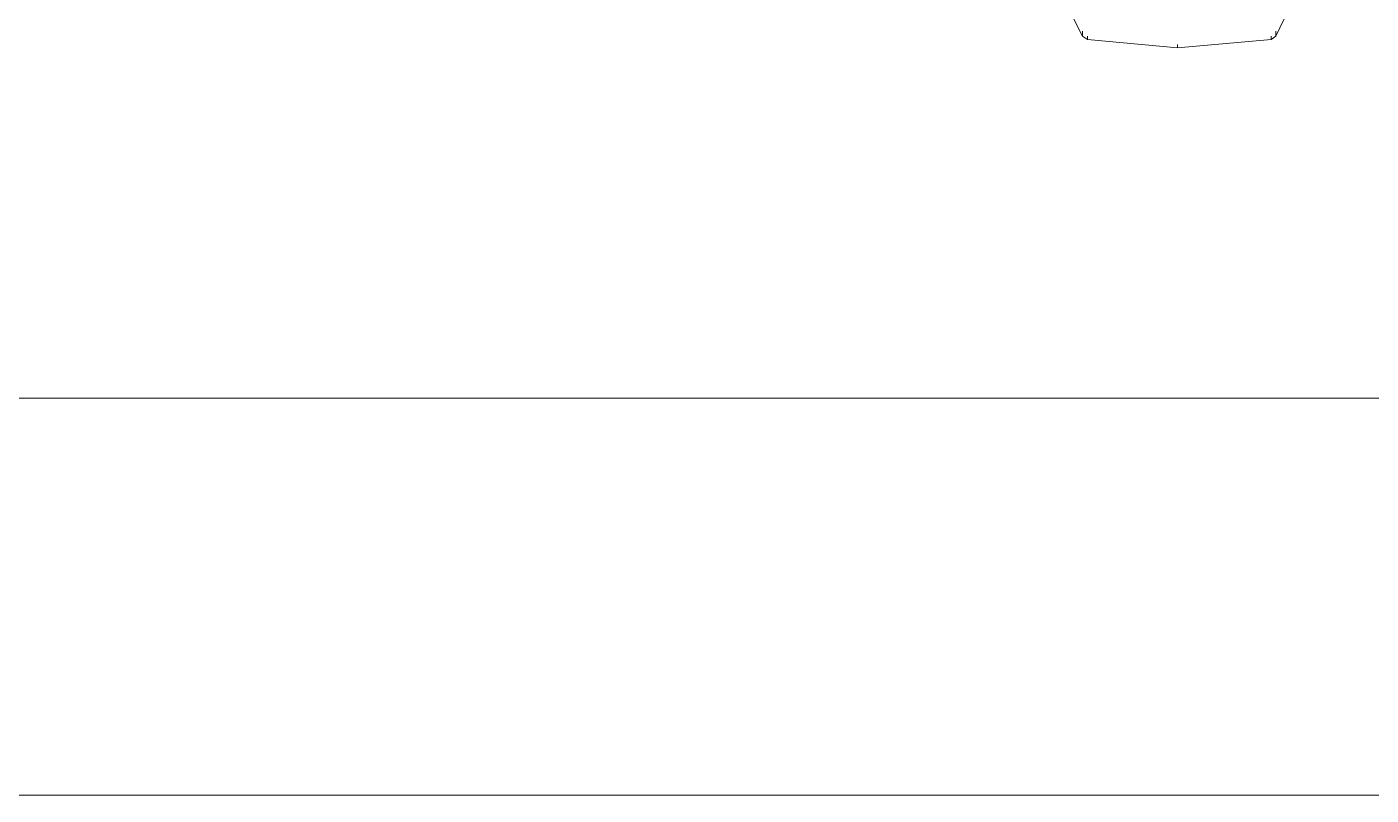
# Model space of a CAD drawing. Header units: millimetres. Extents: x 3 to 291, y 6 to 496.
# Drawn here: x 179.05 to 192.38, y 383.09 to 390.71 of the extents above; entities that cross this region are included whole.
import ezdxf

# ---------------------------------------------------------------- set-up
doc = ezdxf.new("R2010")
doc.units = ezdxf.units.MM
doc.layers.get('0').update_dxf_attribs({"linetype": 'CONTINUOUS'})

msp = doc.modelspace()

# ---------------------------------------------------------------- linework, layer by layer
at = {"color": 7, "linetype": 'Continuous', "lineweight": 20}
for points in [[(189.221, 391.215), (189.519, 390.62), (189.221, 391.215), (191.72, 391.215)], [(189.519, 390.62), (189.519, 390.669), (189.519, 390.669)], [(189.519, 390.62), (189.519, 390.669), (189.519, 390.669)], [(189.569, 390.587), (189.569, 390.62), (189.569, 390.62)], [(189.569, 390.587), (189.569, 390.62), (189.569, 390.62)], [(189.569, 390.587), (189.569, 390.62), (189.569, 390.62)], [(191.389, 390.587), (191.389, 390.62), (191.389, 390.62)], [(191.389, 390.587), (191.389, 390.62), (191.389, 390.62)], [(191.438, 390.62), (191.438, 390.669), (191.438, 390.669)], [(191.389, 390.587), (190.462, 390.504), (189.569, 390.587)], [(189.569, 390.587), (190.462, 390.504), (191.389, 390.587)], [(190.462, 390.504), (190.462, 390.537), (190.462, 390.537)]]:
    msp.add_lwpolyline(points, dxfattribs=at)
for points in [[(191.72, 391.215), (191.438, 390.62)], [(189.569, 390.587), (189.519, 390.62)], [(191.389, 390.587), (191.438, 390.62)]]:
    msp.add_lwpolyline(points, close=True, dxfattribs=at)
at = {"color": 4, "linetype": 'Continuous', "lineweight": 20}
msp.add_lwpolyline([(173.438, 387.03), (220.491, 387.03), (220.491, 383.092), (173.471, 383.092)], close=True, dxfattribs=at)

doc.saveas('drawing.dxf')
